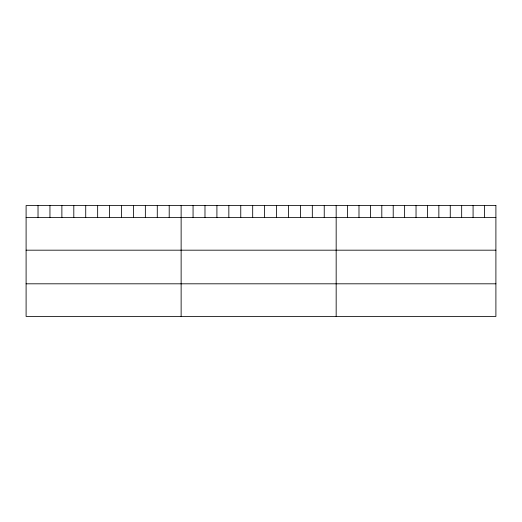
<?xml version="1.0" encoding="UTF-8"?>
<svg xmlns="http://www.w3.org/2000/svg" width="522" height="522" viewBox="0 0 522 522"><rect width="100%" height="100%" fill="white"/><g stroke="black" fill="none" stroke-linecap="round" stroke-linejoin="round"><path stroke-width="0.78" d="M26.1 217.537L495.9 217.537M26.1 250.182L495.9 250.182M26.1 283.811L495.9 283.811M484.488 205.544L484.488 217.537M473.082 205.544L473.082 217.537M461.67 205.544L461.67 217.537M450.264 205.544L450.264 217.537M438.852 205.544L438.852 217.537M427.446 205.544L427.446 217.537M416.034 205.544L416.034 217.537M404.622 205.544L404.622 217.537M393.216 205.544L393.216 217.537M381.804 205.544L381.804 217.537M370.398 205.544L370.398 217.537M358.986 205.544L358.986 217.537M347.58 205.544L347.58 217.537M336.168 205.544L336.168 316.456M324.24 205.544L324.24 217.537M312.319 205.544L312.319 217.537M300.391 205.544L300.391 217.537M288.464 205.544L288.464 217.537M276.543 205.544L276.543 217.537M264.615 205.544L264.615 217.537M252.687 205.544L252.687 217.537M240.759 205.544L240.759 217.537M228.838 205.544L228.838 217.537M216.911 205.544L216.911 217.537M204.983 205.544L204.983 217.537M193.062 205.544L193.062 217.537M181.134 205.544L181.134 316.456M169.206 205.544L169.206 217.537M157.285 205.544L157.285 217.537M145.357 205.544L145.357 217.537M133.43 205.544L133.43 217.537M121.509 205.544L121.509 217.537M109.581 205.544L109.581 217.537M97.653 205.544L97.653 217.537M85.725 205.544L85.725 217.537M73.804 205.544L73.804 217.537M61.877 205.544L61.877 217.537M49.949 205.544L49.949 217.537M38.028 205.544L38.028 217.537M495.9 205.544L26.1 205.544L26.1 316.456L495.9 316.456L495.9 205.544"/></g></svg>
